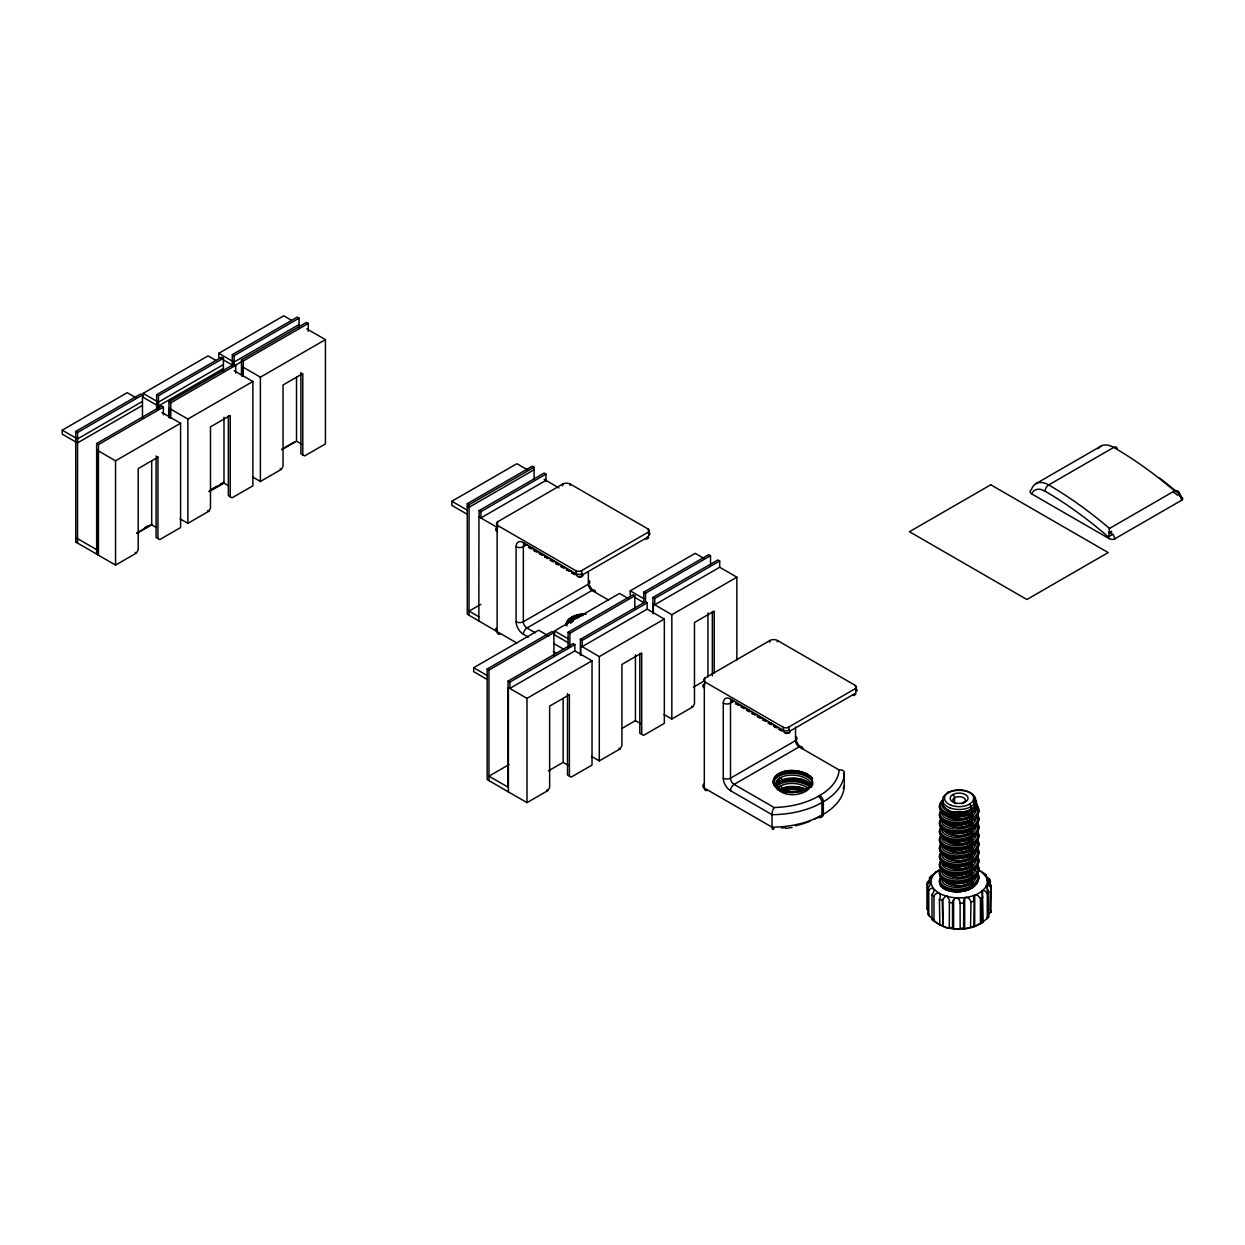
<?xml version="1.0" encoding="UTF-8"?>
<svg xmlns="http://www.w3.org/2000/svg" width="1245" height="1245" viewBox="0 0 1245 1245"><rect width="100%" height="100%" fill="white"/><g stroke="black" fill="none" stroke-linecap="round" stroke-linejoin="round"><path stroke-width="1.5" d="M970.524 927.276L971.007 901.925L969.232 898.532L966.493 897.349A3.019 2.926 51 0 0 964.688 898.408A6.381 6.256 29.8 0 0 963.708 903.045L963.614 928.101A31.934 18.442 0 0 1 960.16 928.272L960.113 902.267L958.977 899.217L956.767 897.863A3.828 3.751 -33.9 0 0 953.732 899.777M949.281 927.463L949.437 899.964L947.243 896.384M1109.108 529.794L1109.497 528.456L1174.533 490.903A375.274 216.661 60 0 0 1113.715 447.406A25.554 14.753 60 0 0 1098.121 448.745M931.991 877.429L927.572 882.16A31.934 18.442 0 0 0 927.198 884.215L927.198 909.239L928.132 910.064M939.819 924.77L939.399 899.326C942.901 892.416 935.913 891.124 933.983 896.198L933.983 921.222L937.329 923.276M939.399 899.326L939.446 899.217A31.934 18.442 0 0 0 942.247 900.477L942.901 925.891A4.591 0.809 18.8 0 0 947.289 928.023M976.625 808.876L976.78 807.709A17.788 10.271 0.1 0 0 976.811 804.317L976.22 802.932A17.414 11.361 0 0 1 976.345 805.157M156.061 458.035L156.061 537.451L159.749 539.583L180.587 527.553L180.587 423.253L115.552 460.806L96.954 450.067L96.954 554.352L115.552 565.09L136.39 553.076L138.195 549.948L138.195 468.587L157.944 457.18L157.944 538.54M180.105 518.869L187.855 523.351L208.693 511.321L210.498 508.193L210.498 426.848L230.247 415.441L230.247 496.786M252.642 476.991L260.392 481.473L281.23 469.443L283.035 466.315L283.035 384.97L302.784 373.562L302.784 454.907M567.502 693.636L567.502 774.997L571.19 777.113L592.029 765.099L592.029 660.799L526.993 698.352L508.38 687.598L508.38 791.898L526.993 802.636L547.831 790.606L549.636 787.478L549.636 706.133L569.385 694.726L569.385 776.071M591.546 756.415L599.296 760.897L620.135 748.867L621.94 745.739L621.94 664.394L641.689 652.987L641.689 734.332M664.083 714.537L671.833 719.019L692.671 706.989L694.477 703.861L694.477 622.516L714.225 611.108L714.225 673.078M976.687 808.534L976.64 808.612A19.796 12.559 -3.1 0 1 973.014 811.911A19.796 12.061 -5.2 0 1 964.206 815.537A19.796 11.392 -5.9 0 1 954.028 816.238A19.796 10.707 -4.9 0 1 945.22 813.997A19.796 10.225 -2.8 0 1 940.131 809.592A19.796 10.038 0 0 1 940.131 804.426A19.796 10.225 2.8 0 1 942.776 801.484M933.983 921.222A31.934 18.442 0 0 1 931.991 919.588L931.991 894.548C936.567 889.568 932.038 885.491 928.754 890.548L928.754 915.589L933.112 919.23M582.94 574.692A3.828 2.21 60 0 1 580.186 576.233A5.104 2.926 -59.5 0 1 578.629 576.731A3.828 2.957 88.6 0 0 582.551 574.817L648.365 536.813A3.828 1.043 41.5 0 1 646.793 537.373M854.537 694.087A3.828 1.043 41.5 0 0 855.533 693.232L789.719 731.22A3.828 2.957 88.6 0 1 785.813 733.134A5.104 2.926 -59.5 0 0 787.26 732.698A3.828 2.21 60 0 0 790.108 731.095M928.754 915.589A31.934 18.442 0 0 1 927.867 913.643L927.867 888.619L931.104 883.063M927.867 888.619L927.945 888.541A31.934 18.442 0 0 0 928.754 890.548M982.134 891L982.881 922.156L973.886 926.685M936.396 872.122L931.011 876.091A31.934 18.442 0 0 0 929.486 877.943L929.486 881.802M981.791 922.561L987.269 918.53A31.934 18.442 0 0 0 988.748 916.725L988.748 891.685L986.258 885.88A3.019 1.634 59.5 0 1 987.254 885.366L987.254 891.062M927.198 884.215L930.171 882.518M987.114 880.339L991.02 885.428L990.397 910.951M973.823 926.342L974.166 901.084A31.934 18.442 0 0 1 971.007 901.925M976.173 802.823L976.702 801.5L975.613 800.94A16.605 9.586 0 0 1 955.833 811.818M927.494 882.207L927.494 907.247A31.934 18.442 0 0 0 927.198 909.239M970.82 888.432L970.384 888.728A20.636 11.921 0 0 1 961.965 891.358L960.035 891.638A17.944 10.365 0 0 1 948.908 890.922A13.259 7.657 0 0 1 946.356 890.066L946.278 890.019M929.486 877.943L931.042 877.04M988.748 916.725L986.74 917.798M970.353 888.743L970.384 888.728A16.605 9.586 0 0 0 974.788 884.853M1159.686 478.096A370.17 213.72 60 0 1 1180.493 495.152L1179.7 495.603A12.777 7.377 60 0 1 1181.692 500.21L1114.851 538.789A12.777 7.377 60 0 0 1112.859 534.183L1108.237 536.86A370.17 213.72 60 0 0 1045.084 491.199A20.434 11.796 60 0 0 1031.685 493.907L1109.108 538.603A8.948 5.167 60 0 0 1108.237 536.86M982.881 922.156A31.934 18.442 0 0 1 980.422 923.572L979.037 924.366M142.428 405.403L77.47 442.909L62.25 434.116L62.25 430.163L127.208 392.673L136.327 397.933M75.805 542.026L75.727 431.455L140.669 393.965L142.475 395.007L142.475 418.273M223.291 368.613L158.348 406.103L143.128 397.326L143.128 393.373L208.086 355.868L215.681 360.272M75.727 431.455L77.532 432.497L142.475 395.007M232.488 365.158L218.793 357.253L218.793 353.3L283.751 315.81L291.361 320.198M142.428 401.45L77.47 438.956L62.25 430.163M156.652 410.212L156.652 394.696L221.594 357.19L223.415 358.233L223.415 371.819M156.652 394.696L158.457 395.739L223.415 358.233M232.317 366.263L232.317 354.623L297.275 317.117L299.08 318.16L298.971 328.54M232.317 354.623L234.122 355.665L299.08 318.16M143.128 393.373L158.348 402.166L223.291 364.66M218.793 353.3L234.013 362.093L298.971 324.587M96.643 554.087L96.643 443.531L161.601 406.041L163.406 407.084L163.406 414.834M168.946 417.308L168.946 401.793L233.904 364.287L235.71 365.33L235.71 373.095M241.483 375.43L241.483 359.914L306.441 322.408L308.246 323.451L308.246 331.217M242.339 361.237L234.013 366.046L234.013 362.093M96.643 443.531L98.448 444.574L163.406 407.084M168.946 401.793L170.752 402.835L235.71 365.33M241.483 359.914L243.289 360.957L308.246 323.451M169.258 417.978L169.258 408.313L187.855 419.051L252.891 381.515L252.891 485.815L232.052 497.829L228.364 495.697L228.364 415.892M241.795 376.099L241.795 366.435L260.392 377.173L325.427 339.636L325.427 443.92L304.589 455.95L300.901 453.818L300.901 372.473M144.498 527.833L147.828 525.919M210.28 490.016L216.941 486.172M220.272 484.243L223.602 482.329M136.748 533.016L151.75 524.363M209.051 491.277L224.053 482.624M281.603 449.398L294.925 441.695M136.981 533.327L151.688 524.845L156.061 527.366M209.284 491.588L223.991 483.091L228.364 485.628M281.821 449.694L296.528 441.212L302.068 444.418M467.264 514.309L451.857 505.423L451.857 501.253L516.893 463.7L527.678 469.925M469.085 615.186L467.28 614.143L467.264 503.711L532.3 466.175L534.105 467.217L534.105 479.356M516.955 643.105L469.023 615.248L469.069 504.754L534.105 467.217M534.105 469.754L469.069 507.291L467.28 506.248M479.123 516.831L479.123 510.606L544.143 473.069L545.948 474.112L545.948 481.41M479.123 510.606L480.928 511.648L545.948 474.112M545.886 480.414L480.928 517.92L480.928 511.648M582.535 574.832A2.023 1.027 -76.2 0 1 582.115 573.618A12.777 7.377 60 0 0 581.368 570.77L648.209 532.191A12.777 7.377 60 0 1 648.801 535.132A3.828 1.914 -6 0 0 648.816 532.424A8.948 5.167 60 0 0 647.867 528.876L570.443 484.165A5.291 3.05 0 0 0 562.911 483.978L497.969 521.577A25.554 14.753 60 0 0 497.128 527.366A5.104 2.957 0 0 0 497.128 531.537L497.128 631.651A5.104 2.957 -60 0 0 499.945 634.094M526.666 544.781L523.336 546.711A5.104 2.957 0 0 1 516.099 546.711L516.099 621.753A10.225 5.898 60 0 0 523.336 634.265L528.316 637.144M480.757 604.37L469.085 611.108L478.936 616.804M487.153 679.443L473.691 671.662L473.691 667.709L538.649 630.203L548.749 636.039M508.38 791.898L487.153 779.557L487.153 669.001L552.111 631.495L553.916 632.538L553.916 655.695M568.093 642.669L554.57 634.872L554.57 630.919L619.512 593.414L628.538 598.627M487.153 669.001L488.974 670.043L553.916 632.538M630.235 594.799L630.235 590.846L695.192 553.34L704.203 558.554M568.093 648.443L568.093 632.242L633.036 594.736L634.841 595.779L634.841 609.287M568.093 632.242L569.899 633.285L634.841 595.779M634.748 597.398L643.758 602.611L643.758 592.169L708.716 554.663L710.521 555.706L710.521 565.354M643.758 592.169L645.564 593.211L710.521 555.706M508.084 787.198L508.084 681.077L573.042 643.572L574.848 644.63L574.848 650.886L509.89 688.376L509.89 682.12L574.848 644.63M580.388 654.777L580.388 639.339L645.346 601.833L647.151 602.876L647.151 609.132L582.193 646.637L580.761 645.813L599.296 656.597L664.332 619.061L664.332 723.345L643.494 735.375L639.805 733.243L639.805 653.438M652.925 612.898L652.925 597.46L717.883 559.954L719.688 560.997L719.688 567.253L654.73 604.759L654.73 598.503L719.688 560.997M580.388 639.339L582.193 640.381L647.151 602.876M653.298 603.934L653.298 613.536L653.298 603.934L671.833 614.719L736.869 577.182L736.869 660.223M508.956 764.617L488.974 776.164L508.458 787.416M1100.767 446.239L1035.731 483.791M789.719 731.251A2.023 1.027 -76.2 0 1 789.299 730.037A12.777 7.377 60 0 0 788.536 727.189L855.377 688.61A12.777 7.377 60 0 1 855.969 691.551A3.828 1.914 -6 0 0 856 688.827A8.948 5.167 60 0 0 855.05 685.279L777.611 640.584A5.291 3.05 0 0 0 770.079 640.397L705.137 677.996A25.554 14.753 60 0 0 704.686 679.786M548.422 770.873L563.129 762.376L568.669 765.582M622.36 728.185L635.432 720.637L640.973 723.843M693.403 687.162L704.732 680.626M733.834 701.2L730.504 703.129A5.104 2.957 0 0 1 723.267 703.129L723.267 778.156A10.225 5.898 60 0 0 730.504 790.668L772.04 814.666A71.525 41.303 0 0 0 821.902 802.574L823.35 801.733A71.525 41.303 0 0 0 844.297 772.943L844.297 785.455A71.525 41.303 0 0 1 823.35 814.246A5.104 2.957 60 0 1 819.739 816.331M732.574 700.546A5.104 2.957 60 0 0 730.504 703.129L730.504 778.156A5.104 2.957 60 0 0 734.114 784.412L774.11 807.507A66.421 38.346 0 0 0 818.276 796.318L819.739 795.462A66.421 38.346 0 0 0 839.146 769.97L799.15 746.875A5.104 2.957 60 0 1 795.524 740.619L795.524 727.142M936.536 871.78L939.244 870.208M936.178 872.029L935.4 872.48A31.934 18.442 0 0 1 937.796 871.095L940.551 869.555M981.651 922.841L981.698 897.847M970.073 927.509L964.704 928.754L964.673 898.408M976.142 809.281L976.236 809.234A19.142 12.185 -3.2 0 1 972.547 812.565A19.142 11.687 -5.4 0 1 964.035 816.097A19.142 11.018 -6.1 0 1 954.199 816.782A19.142 10.333 -5.1 0 1 945.671 814.65A19.142 9.851 -2.9 0 1 940.753 810.417A19.142 9.664 0 0 1 940.473 806.044M959.164 928.926L956.767 929.143M975.535 800.955L975.613 800.94A17.181 9.913 0 0 1 975.473 807.227M785.502 828.423L792.069 827.443M801.22 791.82A19.204 11.096 0 0 0 793.283 791.789L791.197 792.116A22.068 12.746 0 0 0 789.346 792.442M812.098 784.832A18.597 11.874 3.3 0 0 807.32 779.354A18.597 11.376 5.6 0 0 799.041 775.9A18.597 10.691 6.2 0 0 789.486 775.199A18.597 10.022 5.2 0 0 781.206 777.269A18.597 9.524 3 0 0 776.429 781.346A18.597 9.353 0 0 0 776.429 786.171A18.597 9.524 -3 0 0 781.206 790.248A18.597 10.022 -5.2 0 0 789.486 792.318A18.597 10.691 -6.2 0 0 795.244 792.24L797.345 791.96A22.068 12.746 0 0 0 806.355 789.19A17.772 10.256 0 0 0 806.838 774.343M948.519 927.93L947.243 927.681M795.259 792.271A19.204 11.096 0 0 1 783.354 791.478A20.465 11.096 -4.8 0 1 780.288 790.373A18.426 10.645 0 0 1 774.297 785.33A21.025 12.139 0 0 1 774.53 777.409A18.41 10.629 0 0 1 780.973 772.429L781.16 772.367A14.193 8.201 0 0 1 784.023 771.449A19.22 11.096 0 0 1 796.006 770.966L798.045 771.324A22.021 12.715 0 0 1 806.885 774.312M942.776 800.597A19.796 10.225 2.8 0 0 940.131 803.539A19.796 10.038 0 0 0 940.131 808.721A19.796 10.225 -2.8 0 0 945.22 813.11A19.796 10.707 -4.9 0 0 954.028 815.35A19.796 11.392 -5.9 0 0 964.206 814.65A19.78 12.061 -5.2 0 0 967.303 813.794L966.851 812.254A18.379 10.614 0 0 0 975.504 807.227L976.671 808.223M975.504 807.227L976.64 808.643A19.655 11.345 0 0 1 967.381 813.763M978.01 869.71L982.134 872.169M948.099 809.888L946.48 809.048A17.274 9.26 0.3 0 1 942.838 804.955M780.366 790.451L780.724 790.606A14.1 8.139 0 0 0 783.323 791.509M978.414 869.897L978.975 870.208A28.106 16.232 0 0 1 978.586 893.381A28.106 16.232 0 0 1 938.481 892.712A28.106 16.232 0 0 1 940.426 869.57M929.408 914.639L927.945 913.705M932.941 920.133L932.069 919.619M942.247 925.502A31.934 18.442 0 0 1 939.399 924.35L937.516 923.401M306.815 328.898L325.427 339.636M719.688 567.253L736.869 577.182M544.143 479.278L558.912 487.931M652.925 597.46L654.73 598.503M630.235 590.846L643.758 598.658M467.264 503.711L469.069 504.754M234.278 370.777L252.891 381.515M647.151 609.132L664.332 619.061M497.875 521.53A5.291 3.05 0 0 0 498.249 525.841L575.61 570.583A8.948 5.167 60 0 1 576.559 574.132A3.828 1.914 -6 0 0 581.96 573.712M451.857 501.253L467.264 510.139M478.858 516.799L497.128 527.366L497.128 531.21M608.634 600.074L591.966 590.457A5.104 2.957 60 0 1 588.356 584.201L588.356 572.653M705.043 677.949A5.291 3.05 0 0 0 705.433 682.26L782.794 727.002A4.14 2.381 0 0 0 788.661 727.282M280.094 468.789L281.23 469.443M691.535 706.335L692.671 706.989M554.57 630.919L568.093 638.716M161.974 412.515L180.587 423.253M574.848 650.886L592.029 660.799M535.272 632.818L526.946 628.009A5.104 2.957 60 0 1 523.336 621.753L523.336 546.711A5.104 2.957 60 0 1 524.705 544.236M553.605 643.4L563.611 649.174M553.247 651.54L556.562 653.454M156.061 456.106L157.944 457.18M508.084 681.077L509.89 682.12M207.557 510.668L208.693 511.321M618.998 748.214L620.135 748.867M473.691 667.709L487.153 675.49M135.254 552.406L136.39 553.076M546.695 789.952L547.831 790.606M75.805 537.622L97.857 550.352L97.857 554.756M75.727 542.011L98.448 555.13L98.448 444.574M516.099 546.711A10.225 5.898 60 0 1 523.429 542.602L576.559 574.132M723.267 703.129A10.225 5.898 60 0 1 730.597 699.021L783.743 730.55A3.828 1.914 -6 0 0 789.128 730.13M946.371 808.985L946.309 808.954A16.683 8.653 0 0 1 942.512 803.461A16.761 8.279 0 0 1 943.01 801.469M982.71 872.527L984.235 873.43A31.934 18.442 0 0 1 986.227 875.079M984.297 874.426L989.464 879.079A31.934 18.442 0 0 1 990.366 881.024L990.366 884.868M946.278 809.203L948.114 810.246A18.333 10.193 -2.8 0 0 953.016 811.927L955.662 812.331A17.85 10.318 0 0 0 966.883 812.565A19.142 11.687 -5.4 0 1 964.035 813.374A19.142 11.018 -6.1 0 1 954.199 814.074A19.142 10.333 -5.1 0 1 945.671 811.927A19.142 9.851 -2.9 0 1 940.753 807.709A19.142 9.664 0 0 1 940.753 802.714A19.142 9.851 2.9 0 1 943.305 799.897M949.172 927.369L949.204 927.385A31.934 18.442 0 0 0 952.534 927.883L952.534 902.858A7.112 6.925 -39.5 0 1 953.623 899.73L953.623 928.537A3.517 0.809 3.9 0 0 956.611 929.252M966.851 812.254L967.303 813.794M975.286 801.126L975.753 801.92M774.219 785.268L773.954 784.817A21.149 10.832 0 0 1 773.954 779.214A21.149 11.018 2.6 0 1 779.401 774.468A21.149 11.501 4.6 0 1 788.832 772.024A21.149 12.17 5.5 0 1 799.71 772.725A21.149 12.855 4.9 0 1 809.141 776.553A21.149 13.337 2.9 0 1 812.487 779.417M1111.178 531.133L1111.801 532.253M980.422 923.572L980.422 898.548L977.932 895.513L975.271 894.953A2.583 2.288 66.5 0 0 974.711 895.279L974.711 926.467M942.714 804.924L942.512 803.461M989.464 879.079L989.464 884.853M988.219 879.748L988.219 885.522M988.748 891.685A31.934 18.442 0 0 1 987.269 893.505L987.269 918.53M982.554 890.751L982.554 921.938M970.851 809.203L970.851 806.698A2.039 1.183 60 0 0 969.404 804.192M970.851 813.327L970.851 815.459M970.851 821.669L970.851 823.801M970.851 830.01L970.851 832.142M970.851 838.352L970.851 840.5M970.851 846.693L970.851 848.841M970.851 855.035L970.851 857.182M970.851 863.376L970.851 865.524M970.851 871.733L970.851 873.865M970.851 880.075L970.851 882.207M954.588 803.476L954.588 797.734A2.552 1.478 60 0 0 952.783 794.606M942.901 925.891L942.901 899.061A7.579 6.816 -58.3 0 0 942.263 900.477M781.704 778.467L781.704 780.599M781.704 786.809L781.704 788.956M772.04 814.666L772.04 827.178A5.322 1.634 -78.2 0 0 772.694 829.248M712.342 611.56L712.342 675.864M707.969 612.898L707.969 676.829M704.047 683.941A5.104 2.957 0 0 0 704.312 687.956L704.312 788.069A5.104 2.957 -60 0 0 707.642 790.295M671.833 614.719L671.833 719.019M645.564 593.211L645.564 602.86M635.432 654.777L635.432 720.637M599.296 656.597L599.296 760.897M582.193 640.381L582.193 646.637M580.761 645.813L580.684 655.508M569.899 633.285L569.899 646.778M563.129 698.461L563.129 762.376M526.993 698.352L526.993 802.636M488.974 670.043L488.974 780.599M478.951 516.737L478.858 621.099M296.528 377.297L296.528 441.212M260.392 377.173L260.392 481.473M243.289 360.957L243.289 376.472M234.122 355.665L234.122 365.361M223.991 417.246L223.991 483.091M187.855 419.051L187.855 523.351M170.752 402.835L170.752 418.351M158.457 395.739L158.457 409.309M158.348 402.166L158.348 406.103M151.688 460.93L151.688 524.845M115.552 460.806L115.552 565.09M77.532 432.497L77.532 543.053M782.794 727.002A8.948 5.167 60 0 1 783.743 730.55A5.104 2.91 -59.3 0 1 780.677 730.255L778.872 729.181A5.104 2.91 -59.3 0 0 781.113 729.819M854.957 685.341A4.14 2.381 0 0 1 855.533 688.672M777.16 641.829A20.434 11.796 60 0 1 777.611 640.584M769.706 642.233A25.554 14.753 60 0 1 770.173 640.459M704.312 687.956A20.434 11.796 60 0 1 705.355 682.291M807.912 789.89A17.912 10.972 -5.8 0 1 783.121 792.878A17.912 10.972 -5.8 0 1 780.133 777.829M783.121 779.526A17.912 9.618 5.4 0 1 810.651 785.19M782.887 781.486A17.912 11.47 -3.4 0 1 811.756 787.151M778.794 789.657A17.912 9.135 3.1 0 1 779.79 779.837M777.238 789.844A17.912 10.972 -5.8 0 1 780.133 786.171M783.121 787.867A17.912 9.618 5.4 0 1 806.091 789.797M782.887 789.844A17.912 11.47 -3.4 0 1 806.013 789.283M778.156 789.532A17.912 9.135 3.1 0 1 779.79 788.178M818.276 817.171A66.421 38.346 0 0 1 814.246 819.319M809.919 821.264A66.421 38.346 0 0 1 795.493 825.777M784.988 827.583A66.421 38.346 0 0 1 781.378 827.956M793.283 791.82A18.597 10.691 6.2 0 0 789.486 791.882A18.597 10.022 5.2 0 0 786.109 792.365M723.267 778.156A5.104 2.957 0 0 0 730.504 778.156L795.524 740.619A5.104 2.957 0 0 0 796.24 736.962M730.504 790.668A5.104 2.957 -60 0 1 734.114 784.412L799.15 746.875A5.104 2.957 -60 0 1 802.76 748.961A10.225 5.898 60 0 1 796.24 740.479M771.931 814.821A5.322 1.65 -76.7 0 1 774.11 807.631M819.739 795.462A5.104 2.957 60 0 1 823.35 801.733L823.35 814.246L821.902 815.086A5.104 2.957 60 0 1 818.556 817.311M818.276 796.318A5.104 2.957 60 0 1 821.902 802.574L821.902 815.086A71.525 41.303 0 0 1 772.04 827.178L704.312 788.069A5.104 2.957 0 0 1 704.047 784.054M839.161 770.141A5.322 3.984 -33.3 0 1 844.452 772.912M774.53 777.409A21.149 11.018 2.6 0 1 779.401 773.596A21.149 11.501 4.6 0 1 788.832 771.137A21.149 12.17 5.5 0 1 799.71 771.838A21.149 12.855 4.9 0 1 809.141 775.682A21.149 13.337 2.9 0 1 812.487 778.545A20.465 12.948 3 0 0 808.643 775.044A20.465 12.45 5 0 0 799.539 771.309A20.465 11.781 5.7 0 0 788.35 770.655A20.465 11.096 4.8 0 0 784.023 771.464M795.991 770.997A18.597 10.691 6.2 0 1 799.041 771.526A18.597 11.376 5.6 0 1 807.32 774.981A18.597 11.874 3.3 0 1 812.098 780.459A18.597 12.045 0 0 1 812.565 785.144M807.025 774.219A17.912 11.47 -3.4 0 1 808.892 788.614M855.813 691.629A2.023 1.245 -60.6 0 1 855.393 693.138M855.144 693.558A3.828 2.21 60 0 1 852.809 695.301M777.502 727.687A5.104 2.91 -59.3 0 1 775.261 727.033L773.456 725.959A5.104 2.91 -59.3 0 0 775.977 726.52M772.647 724.248A5.104 2.91 -59.3 0 1 769.846 723.827L768.04 722.754A5.104 2.91 -59.3 0 0 771.137 723.018M766.391 721.322A5.104 2.91 -59.3 0 1 764.43 720.606L762.609 719.532A5.104 2.91 -59.3 0 0 764.85 720.186M761.815 717.805A5.104 2.91 -59.3 0 1 758.999 717.385L757.193 716.326A5.104 2.91 -59.3 0 0 760.01 716.731M756.4 714.599A5.104 2.91 -59.3 0 1 753.583 714.179L751.778 713.105A5.104 2.91 -59.3 0 0 753.739 713.821M750.688 711.502A5.104 2.91 -59.3 0 1 748.167 710.957L746.362 709.883A5.104 2.91 -59.3 0 0 749.179 710.304M745.848 708.016A5.104 2.91 -59.3 0 1 742.751 707.751L740.946 706.678A5.104 2.91 -59.3 0 0 743.747 707.098M739.577 705.168A5.104 2.91 -59.3 0 1 737.336 704.53L735.53 703.456A5.104 2.91 -59.3 0 0 738.052 704.001M808.908 788.91A18.597 11.874 3.3 0 0 807.32 787.696A18.597 11.376 5.6 0 0 799.041 784.241A18.597 10.691 6.2 0 0 789.486 783.541A18.597 10.022 5.2 0 0 781.206 785.611A18.597 9.524 3 0 0 777.705 787.992M788.894 789.781A20.465 12.45 5 0 1 801.936 790.98M782.965 791.166A20.465 11.096 4.8 0 1 789.003 790.015M810.402 787.431A20.465 12.948 3 0 0 808.643 786.109A20.465 12.45 5 0 0 799.539 782.374A20.465 11.781 5.7 0 0 789.003 781.673A20.465 11.096 4.8 0 0 779.884 784.023A20.465 10.614 2.7 0 0 776.024 786.7M812.518 781.315A20.465 12.948 3 0 0 808.643 777.767A20.465 12.45 5 0 0 799.539 774.032A20.465 11.781 5.7 0 0 789.003 773.332A20.465 11.096 4.8 0 0 779.884 775.682A20.465 10.614 2.7 0 0 774.623 780.241A20.465 10.427 0 0 0 774.623 785.626A20.465 10.614 -2.7 0 0 780.304 790.357M804.784 790.964A21.149 12.855 4.9 0 0 799.71 789.408A21.149 12.17 5.5 0 0 788.832 788.707A21.149 11.501 4.6 0 0 780.397 790.699M810.946 786.264A21.149 13.337 2.9 0 0 809.141 784.91A21.149 12.855 4.9 0 0 799.71 781.066A21.149 12.17 5.5 0 0 788.832 780.366A21.149 11.501 4.6 0 0 779.401 782.809A21.149 11.018 2.6 0 0 776.055 784.988M804.784 790.093A21.149 12.855 4.9 0 0 799.71 788.521A21.149 12.17 5.5 0 0 788.832 787.836A21.149 11.501 4.6 0 0 780.397 789.828M809.141 784.023A21.149 13.337 2.9 0 1 810.946 785.377M808.145 783.401A21.149 12.855 4.9 0 0 799.71 780.179A21.149 12.17 5.5 0 0 788.832 779.494A21.149 11.501 4.6 0 0 779.401 781.938A21.149 11.018 2.6 0 0 776.055 784.101M804.441 789.517A20.465 12.45 5 0 0 799.539 787.992A20.465 11.781 5.7 0 0 789.003 787.307A20.465 11.096 4.8 0 0 779.884 789.641M810.402 784.708A20.465 12.948 3 0 1 811.18 785.424M808.643 783.385A20.465 12.45 5 0 0 799.539 779.65A20.465 11.781 5.7 0 0 789.003 778.965A20.465 11.096 4.8 0 0 779.884 781.3A20.465 10.614 2.7 0 0 776.024 783.976M804.535 790.093A18.597 11.376 5.6 0 0 799.041 788.209A18.597 10.691 6.2 0 0 789.486 787.525A18.597 10.022 5.2 0 0 781.206 789.579A18.597 9.524 3 0 0 779.635 790.451M811.335 787.307A18.597 11.874 3.3 0 0 807.32 783.323A18.597 11.376 5.6 0 0 799.041 779.868A18.597 10.691 6.2 0 0 789.486 779.183A18.597 10.022 5.2 0 0 781.206 781.237A18.597 9.524 3 0 0 776.429 785.33A18.597 9.353 0 0 0 776.164 785.906M844.406 785.439A5.322 4.015 -35.3 0 1 843.114 788.35M773.97 828.563A5.322 1.634 -78.2 0 1 773.347 829.186M856.062 688.796A5.104 3.128 -59.2 0 1 856.015 689.652M785.828 733.087A5.104 2.926 -60 0 1 783.681 730.582M733.103 701.495A5.104 2.91 -59.3 0 1 730.597 699.021M581.493 570.864A4.14 2.381 0 0 1 575.719 570.537M647.789 528.923A4.14 2.381 0 0 1 648.365 532.269M569.992 485.41A20.434 11.796 60 0 1 570.443 484.165M562.538 485.83A25.554 14.753 60 0 1 563.005 484.04M497.128 531.537A20.434 11.796 60 0 1 498.187 525.888M516.099 621.753A5.104 2.957 0 0 0 523.336 621.753L588.356 584.201A5.104 2.957 0 0 0 589.258 580.73M523.336 634.265A5.104 2.957 -60 0 1 526.946 628.009L591.966 590.457A5.104 2.957 -60 0 1 595.546 591.951M582.987 614.641A21.149 12.17 5.5 0 0 581.648 614.734A21.149 11.501 4.6 0 0 572.233 617.178A21.149 11.018 2.6 0 0 567.362 620.99A21.025 12.139 0 0 0 566.07 625.581A21.149 10.832 0 0 1 566.786 622.811A21.149 11.018 2.6 0 1 572.233 618.065A21.149 11.501 4.6 0 1 581.648 615.606A21.149 12.17 5.5 0 1 582.987 615.512M567.409 620.99A18.41 10.629 0 0 1 573.805 616.026L574.085 615.917A14.193 8.201 0 0 1 576.855 615.046A20.465 11.096 4.8 0 1 581.197 614.267A20.465 11.781 5.7 0 1 585.757 614.05M576.871 615.061A19.22 11.096 0 0 1 585.819 614.267M648.645 535.226A2.023 1.245 -60.6 0 1 648.225 536.719M647.976 537.14A3.828 2.21 60 0 1 645.221 538.68M575.75 574.49A5.104 2.91 -59.3 0 1 573.509 573.836L571.704 572.762A5.104 2.91 -59.3 0 0 574.225 573.307M570.895 571.05A5.104 2.91 -59.3 0 1 568.093 570.63L566.288 569.556A5.104 2.91 -59.3 0 0 569.385 569.821M564.903 568.047A5.104 2.91 -59.3 0 1 562.678 567.409L560.857 566.335A5.104 2.91 -59.3 0 0 563.394 566.88M560.063 564.607A5.104 2.91 -59.3 0 1 557.246 564.187L555.441 563.129A5.104 2.91 -59.3 0 0 558.258 563.534M554.647 561.402A5.104 2.91 -59.3 0 1 551.831 560.981L550.025 559.908A5.104 2.91 -59.3 0 0 552.266 560.546M548.656 558.398A5.104 2.91 -59.3 0 1 546.415 557.76L544.61 556.686A5.104 2.91 -59.3 0 0 547.426 557.106M543.52 555.099A5.104 2.91 -59.3 0 1 540.999 554.539L539.194 553.48A5.104 2.91 -59.3 0 0 542.291 553.745M538.385 551.753A5.104 2.91 -59.3 0 1 535.583 551.333L533.778 550.259A5.104 2.91 -59.3 0 0 536.004 550.897M533.265 548.376A5.104 2.91 -59.3 0 1 530.152 548.111L528.347 547.037A5.104 2.91 -59.3 0 0 530.884 547.582M526.993 544.656A5.104 2.91 -59.3 0 1 523.429 542.602M570.537 623.247A18.597 9.524 3 0 1 573.229 621.271M579.33 617.24A20.465 11.096 4.8 0 0 572.716 619.263A20.465 10.614 2.7 0 0 567.455 623.823A20.465 10.427 0 0 0 566.802 625.83M497.128 631.651A5.104 2.957 0 0 1 496.226 628.196M648.878 532.378A5.104 3.128 -59.2 0 1 648.801 533.482M578.645 576.668A5.104 2.926 -60 0 1 576.513 574.163M593.46 590.939A10.225 5.898 60 0 1 589.616 585.461M1117.279 448.807A5.104 2.957 -60 0 0 1113.715 447.406L1048.695 484.943A25.554 14.753 60 0 0 1031.451 489.596A5.291 3.05 0 0 0 1031.747 493.86M1109.497 528.456A375.274 216.661 60 0 0 1048.695 484.943A5.104 2.957 -60 0 0 1045.084 491.199M1109.357 531.413A13.228 2.864 65.2 0 1 1110.4 533.311M1174.004 492.569A12.683 8.544 43.4 0 1 1177.459 495.277M1174.611 490.468A7.237 5.774 -26.9 0 1 1178.626 491.651M1111.863 534.65A9.337 2.365 59.9 0 1 1110.431 531.88M1114.991 538.883A4.14 2.381 0 0 1 1109.202 538.556M1180.493 495.152A8.948 5.167 60 0 1 1181.365 496.879M1178.564 491.915A6.365 4.964 -53.2 0 1 1180.198 495.245M1108.89 536.097A6.365 1.634 -82 0 1 1109.233 532.876M1181.272 496.942A4.14 2.381 0 0 1 1181.847 500.272M1178.455 494.358A9.337 8.824 55.7 0 1 1179.451 495.743M1108.828 532.627A7.128 0.98 -79.7 0 1 1109.155 531.148M956.3 803.647A6.381 3.688 0 0 1 954.184 797.998A6.381 3.688 0 0 1 964.19 798.107A6.381 3.688 0 0 1 961.716 803.71M963.63 802.947A2.552 1.478 60 0 1 965.435 801.904M947.367 793.143A2.039 1.183 60 0 1 948.814 792.302M943.321 899.186A4.357 3.922 -58.2 0 1 947.243 896.104M991.02 885.428A31.934 18.442 0 0 1 990.724 887.42L990.724 912.445A31.934 18.442 0 0 0 991.02 910.453M982.881 897.131A31.934 18.442 0 0 1 980.422 898.548M963.614 903.061A31.934 18.442 0 0 1 960.16 903.247M952.534 902.858A31.934 18.442 0 0 1 949.172 902.345M933.983 896.198A31.934 18.442 0 0 1 931.991 894.548M977.901 869.913A31.934 18.442 0 0 1 978.819 870.317M974.166 926.109A31.934 18.442 0 0 1 971.007 926.949M953.156 928.521A7.112 1.214 6.6 0 1 952.534 928.039M963.988 928.91A6.054 1.136 -10.2 0 1 964.128 928.054M974.43 900.913A5.198 4.778 56.9 0 1 974.493 895.093M982.461 890.346A5.556 4.077 64.3 0 1 987.223 893.536M987.161 885.117A6.054 3.237 57.3 0 1 990.771 887.311M987.814 914.842A6.381 2.085 -47.8 0 1 990.787 912.289M988.079 879.53A7.112 2.225 47.9 0 1 990.289 880.791M987.347 879.608A3.517 1.152 52.4 0 1 988.219 879.779M985.277 874.504A7.579 0.809 37.3 0 1 986.149 875.017M974.306 884.339A16.761 8.964 5.8 0 1 969.45 887.374M974.944 798.325A16.59 9.789 -20.3 0 1 975.068 800.986M973.652 811.055A16.761 10.116 6.4 0 1 970.711 813.218M973.761 801.484A16.761 10.116 6.4 0 1 975.489 804.784M972.454 813.965A16.761 10.302 -6.2 0 1 954.868 818.868A16.761 8.466 3.3 0 1 942.558 810.993A17.414 8.839 -3.2 0 0 946.916 814.759A17.414 9.337 -5.6 0 0 954.65 816.642A17.414 10.007 -6.7 0 0 963.583 815.942A17.414 10.676 -6 0 0 971.318 812.674A17.414 11.174 -3.5 0 0 975.784 807.507M942.621 811.04A16.761 10.302 -6.2 0 0 954.868 818.868A16.761 8.466 3.3 0 0 972.781 816.253M975.084 802.932A16.761 10.8 -3.7 0 1 969.684 814.588M955.413 812.798A16.496 8.793 -2.1 0 1 947.118 810.479M972.454 822.322A16.761 10.302 -6.2 0 1 955.304 827.256A16.761 10.302 -6.2 0 1 942.761 819.926A17.414 8.839 -3.2 0 0 946.916 823.101A17.414 9.337 -5.6 0 0 954.65 824.984A17.414 10.007 -6.7 0 0 963.583 824.283A17.414 10.676 -6 0 0 971.318 821.015M974.57 817.28A16.761 8.964 5.8 0 1 969.45 820.626M975.598 815.973A16.761 10.8 -3.7 0 1 969.684 822.929M972.781 824.595A16.761 8.466 3.3 0 1 955.506 827.178A16.761 8.466 3.3 0 1 942.714 819.879M972.454 830.664A16.761 10.302 -6.2 0 1 955.522 835.613A16.761 10.302 -6.2 0 1 942.854 828.532A16.761 8.466 3.3 0 0 955.755 835.566A16.761 8.466 3.3 0 0 972.781 832.936M974.306 825.933A16.761 8.964 5.8 0 1 969.45 828.968M975.504 824.672A16.761 10.8 -3.7 0 1 969.684 831.271M972.454 839.005A16.761 10.302 -6.2 0 1 954.868 843.892A16.761 8.466 3.3 0 1 942.558 836.033A17.414 8.839 -3.2 0 0 946.916 839.784A17.414 9.337 -5.6 0 0 954.65 841.667A17.414 10.007 -6.7 0 0 963.583 840.966A17.414 10.676 -6 0 0 971.318 837.698A17.414 11.174 -3.5 0 0 974.586 834.617M942.621 836.064A16.761 10.302 -6.2 0 0 954.868 843.892A16.761 8.466 3.3 0 0 972.781 841.278M974.041 834.57A16.761 8.964 5.8 0 1 969.45 837.309M975.395 833.356A16.761 10.8 -3.7 0 1 969.684 839.612M972.454 847.347A16.761 10.302 -6.2 0 1 955.086 852.265A16.761 10.302 -6.2 0 1 942.683 844.686A16.761 8.466 3.3 0 0 955.242 852.171A16.761 8.466 3.3 0 0 972.781 849.619M974.57 842.305A16.761 8.964 5.8 0 1 969.45 845.651M975.598 841.013A16.761 10.8 -3.7 0 1 969.684 847.954M972.454 855.688A16.761 10.302 -6.2 0 1 955.522 860.637A16.761 10.302 -6.2 0 1 942.854 853.572A16.761 8.466 3.3 0 0 955.755 860.591A16.761 8.466 3.3 0 0 972.781 857.961M974.306 850.957A16.761 8.964 5.8 0 1 969.45 853.992M975.504 849.697A16.761 10.8 -3.7 0 1 969.684 856.295M972.454 864.03A16.761 10.302 -6.2 0 1 954.65 868.901A16.761 10.302 -6.2 0 1 942.574 860.824A16.761 8.466 3.3 0 0 954.728 868.761A16.761 8.466 3.3 0 0 972.781 866.302M974.041 859.595A16.761 8.964 5.8 0 1 969.45 862.334M975.395 858.396A16.761 10.8 -3.7 0 1 969.684 864.653M972.454 872.371A16.761 10.302 -6.2 0 1 955.086 877.289A16.761 10.302 -6.2 0 1 942.683 869.71A16.761 8.466 3.3 0 0 955.242 877.196A16.761 8.466 3.3 0 0 972.781 874.644M943.586 864.341A16.761 10.302 -6.2 0 1 944.535 863.018M974.57 867.329A16.761 8.964 5.8 0 1 969.45 870.675M975.598 866.038A16.761 10.8 -3.7 0 1 969.684 872.994M943.477 865.54A16.761 8.466 3.3 0 1 945.079 863.968M972.454 880.713A16.761 10.302 -6.2 0 1 955.304 885.662A16.761 10.302 -6.2 0 1 942.761 878.332A17.414 8.839 -3.2 0 0 946.916 881.507A17.414 9.337 -5.6 0 0 954.65 883.39A17.414 10.007 -6.7 0 0 963.583 882.689A17.414 10.676 -6 0 0 971.318 879.421A17.414 11.174 -3.5 0 0 975.053 875.655M974.57 875.686A16.761 8.964 5.8 0 1 969.45 879.032M975.504 874.737A16.761 10.8 -3.7 0 1 969.684 881.336M972.781 883.001A16.761 8.466 3.3 0 1 955.506 885.584A16.761 8.466 3.3 0 1 942.714 878.285M983.846 920.678A28.106 16.232 0 0 1 958.292 929.19A28.106 16.232 0 0 1 933.641 919.837M960.035 891.638A17.399 10.007 -6.7 0 0 963.583 891.031A17.414 10.676 -6 0 0 971.318 887.763A17.414 11.174 -3.5 0 0 974.586 884.681M942.449 869.383A17.414 8.839 -3.2 0 0 946.916 873.165A17.414 9.337 -5.6 0 0 954.65 875.048A17.414 10.007 -6.7 0 0 963.583 874.348A17.414 10.676 -6 0 0 971.318 871.08M975.784 865.913A17.414 11.174 -3.5 0 1 972.08 870.52M942.449 861.042A17.414 8.839 -3.2 0 0 946.916 864.808A17.414 9.337 -5.6 0 0 954.65 866.691A17.414 10.007 -6.7 0 0 963.583 866.006A17.414 10.676 -6 0 0 971.318 862.723A17.414 11.174 -3.5 0 0 974.586 859.657M942.776 853.23A17.414 8.839 -3.2 0 0 946.916 856.467A17.414 9.337 -5.6 0 0 954.65 858.35A17.414 10.007 -6.7 0 0 963.583 857.665A17.414 10.676 -6 0 0 971.318 854.381A17.414 11.174 -3.5 0 0 975.053 850.631M942.776 844.888A17.414 8.839 -3.2 0 0 946.916 848.125A17.414 9.337 -5.6 0 0 954.65 850.008A17.414 10.007 -6.7 0 0 963.583 849.323A17.414 10.676 -6 0 0 971.318 846.04M975.784 840.889A17.414 11.174 -3.5 0 1 972.08 845.479M942.449 827.676A17.414 8.839 -3.2 0 0 946.916 831.442A17.414 9.337 -5.6 0 0 954.65 833.325A17.414 10.007 -6.7 0 0 963.583 832.625A17.414 10.676 -6 0 0 971.318 829.357A17.414 11.174 -3.5 0 0 974.586 826.275M975.784 815.848A17.414 11.174 -3.5 0 1 972.08 820.455M963.91 890.938A19.142 10.333 -5.1 0 1 949.172 890.673M964.035 891.187A19.142 11.687 -5.4 0 0 972.547 887.654A19.142 12.185 -3.2 0 0 977.465 882.036A19.142 12.357 0 0 0 977.947 877.227M976.671 874.13A19.142 12.185 3.2 0 1 977.107 874.893M941.547 871.002A19.142 9.851 2.9 0 1 942.06 870.426M940.473 872.792A19.142 9.664 0 0 0 940.753 877.165A19.142 9.851 -2.9 0 0 945.671 881.398A19.142 10.333 -5.1 0 0 954.199 883.53A19.142 11.018 -6.1 0 0 964.035 882.845A19.142 11.687 -5.4 0 0 972.547 879.312A19.142 12.185 -3.2 0 0 977.465 873.694A19.142 12.357 0 0 0 977.947 868.885M977.107 866.551A19.142 12.185 3.2 0 1 977.465 867.314M940.473 864.45A19.142 9.664 0 0 0 940.753 868.823A19.142 9.851 -2.9 0 0 945.671 873.056A19.142 10.333 -5.1 0 0 954.199 875.188A19.142 11.018 -6.1 0 0 964.035 874.504A19.142 11.687 -5.4 0 0 972.547 870.955A19.142 12.185 -3.2 0 0 977.465 865.353A19.142 12.357 0 0 0 977.947 860.544M940.473 856.109A19.142 9.664 0 0 0 940.753 860.482A19.142 9.851 -2.9 0 0 945.671 864.699A19.142 10.333 -5.1 0 0 954.199 866.847A19.142 11.018 -6.1 0 0 964.035 866.162A19.142 11.687 -5.4 0 0 972.547 862.614A19.142 12.185 -3.2 0 0 977.465 857.011A19.142 12.357 0 0 0 977.947 852.202M976.671 849.106A19.142 12.185 3.2 0 1 977.107 849.868M941.547 845.977A19.142 9.851 2.9 0 1 942.06 845.402M940.473 847.767A19.142 9.664 0 0 0 940.753 852.14A19.142 9.851 -2.9 0 0 945.671 856.358A19.142 10.333 -5.1 0 0 954.199 858.505A19.142 11.018 -6.1 0 0 964.035 857.805A19.142 11.687 -5.4 0 0 972.547 854.272A19.142 12.185 -3.2 0 0 977.465 848.654A19.142 12.357 0 0 0 977.947 843.861M977.107 841.527A19.142 12.185 3.2 0 1 977.465 842.289M940.473 839.426A19.142 9.664 0 0 0 940.753 843.799A19.142 9.851 -2.9 0 0 945.671 848.016A19.142 10.333 -5.1 0 0 954.199 850.164A19.142 11.018 -6.1 0 0 964.035 849.463A19.142 11.687 -5.4 0 0 972.547 845.931A19.142 12.185 -3.2 0 0 977.465 840.313A19.142 12.357 0 0 0 977.947 835.519M940.473 831.069A19.142 9.664 0 0 0 940.753 835.457A19.142 9.851 -2.9 0 0 945.671 839.675A19.142 10.333 -5.1 0 0 954.199 841.822A19.142 11.018 -6.1 0 0 964.035 841.122A19.142 11.687 -5.4 0 0 972.547 837.589A19.142 12.185 -3.2 0 0 977.465 831.971A19.142 12.357 0 0 0 977.947 827.178M976.671 824.081A19.142 12.185 3.2 0 1 977.107 824.828M940.473 822.727A19.142 9.664 0 0 0 940.753 827.1A19.142 9.851 -2.9 0 0 945.671 831.333A19.142 10.333 -5.1 0 0 954.199 833.481A19.142 11.018 -6.1 0 0 964.035 832.78A19.142 11.687 -5.4 0 0 972.547 829.248A19.142 12.185 -3.2 0 0 977.465 823.63A19.142 12.357 0 0 0 977.947 818.836M941.547 812.596A19.142 9.851 2.9 0 1 942.06 812.036M940.473 814.386A19.142 9.664 0 0 0 940.753 818.759A19.142 9.851 -2.9 0 0 945.671 822.992A19.142 10.333 -5.1 0 0 954.199 825.139A19.142 11.018 -6.1 0 0 964.035 824.439A19.142 11.687 -5.4 0 0 972.547 820.906A19.142 12.185 -3.2 0 0 977.465 815.288A19.142 12.357 0 0 0 977.947 810.479M974.181 804.55A19.142 12.185 3.2 0 1 977.465 808.908M941.158 877.087A17.57 10.147 0 0 0 940.675 877.756A19.655 11.345 0 0 0 940.411 885.179A19.796 10.225 -2.8 0 0 945.22 889.086A19.796 10.707 -4.9 0 0 954.028 891.327A19.796 11.392 -5.9 0 0 964.206 890.626A19.796 12.061 -5.2 0 0 973.014 887A19.796 12.559 -3.1 0 0 978.103 881.211A19.796 12.73 0 0 0 978.103 874.644A19.796 12.559 3.1 0 0 976.749 872.309M940.411 885.179A17.726 10.24 0 0 0 941.78 887L943.57 888.51A16.59 9.571 0 0 0 946.107 889.957M942.091 868.777A19.796 10.225 2.8 0 0 940.131 871.173A19.796 10.038 0 0 0 940.131 876.34A19.796 10.225 -2.8 0 0 945.22 880.744A19.796 10.707 -4.9 0 0 954.028 882.985A19.796 11.392 -5.9 0 0 964.206 882.285A19.796 12.061 -5.2 0 0 973.014 878.659A19.796 12.559 -3.1 0 0 978.103 872.869A19.796 12.73 0 0 0 978.103 866.302A19.796 12.559 3.1 0 0 977.278 864.73M942.091 860.435A19.796 10.225 2.8 0 0 940.131 862.832A19.796 10.038 0 0 0 940.131 867.998A19.796 10.225 -2.8 0 0 945.22 872.403A19.796 10.707 -4.9 0 0 954.028 874.644A19.796 11.392 -5.9 0 0 964.206 873.943A19.796 12.061 -5.2 0 0 973.014 870.317A19.796 12.559 -3.1 0 0 978.103 864.528A19.796 12.73 0 0 0 978.103 857.961A19.796 12.559 3.1 0 0 976.749 855.626M940.955 853.261A19.796 10.225 2.8 0 0 940.131 854.475A19.796 10.038 0 0 0 940.131 859.657A19.796 10.225 -2.8 0 0 945.22 864.046A19.796 10.707 -4.9 0 0 954.028 866.287A19.796 11.392 -5.9 0 0 964.206 865.602A19.796 12.061 -5.2 0 0 973.014 861.96A19.796 12.559 -3.1 0 0 978.103 856.186A19.796 12.73 0 0 0 978.103 849.619A19.796 12.559 3.1 0 0 976.749 847.285M942.091 843.752A19.796 10.225 2.8 0 0 940.131 846.133A19.796 10.038 0 0 0 940.131 851.315A19.796 10.225 -2.8 0 0 945.22 855.704A19.796 10.707 -4.9 0 0 954.028 857.945A19.796 11.392 -5.9 0 0 964.206 857.26A19.796 12.061 -5.2 0 0 973.014 853.619A19.796 12.559 -3.1 0 0 978.103 847.845A19.796 12.73 0 0 0 978.103 841.278A19.796 12.559 3.1 0 0 977.278 839.706M942.091 835.411A19.796 10.225 2.8 0 0 940.131 837.792A19.796 10.038 0 0 0 940.131 842.974A19.796 10.225 -2.8 0 0 945.22 847.363A19.796 10.707 -4.9 0 0 954.028 849.604A19.796 11.392 -5.9 0 0 964.206 848.919A19.796 12.061 -5.2 0 0 973.014 845.277A19.796 12.559 -3.1 0 0 978.103 839.504A19.796 12.73 0 0 0 978.103 832.921A19.796 12.559 3.1 0 0 977.278 831.364M942.091 827.069A19.796 10.225 2.8 0 0 940.131 829.45A19.796 10.038 0 0 0 940.131 834.632A19.796 10.225 -2.8 0 0 945.22 839.021A19.796 10.707 -4.9 0 0 954.028 841.262A19.796 11.392 -5.9 0 0 964.206 840.562A19.796 12.061 -5.2 0 0 973.014 836.936A19.796 12.559 -3.1 0 0 978.103 831.146A19.796 12.73 0 0 0 978.103 824.579A19.796 12.559 3.1 0 0 976.749 822.245M941.485 819.288A19.796 10.225 2.8 0 0 940.131 821.109A19.796 10.038 0 0 0 940.131 826.291A19.796 10.225 -2.8 0 0 945.22 830.68A19.796 10.707 -4.9 0 0 954.028 832.921A19.796 11.392 -5.9 0 0 964.206 832.22A19.796 12.061 -5.2 0 0 973.014 828.594A19.796 12.559 -3.1 0 0 978.103 822.805A19.796 12.73 0 0 0 978.103 816.238A19.796 12.559 3.1 0 0 977.278 814.666M942.091 810.37A19.796 10.225 2.8 0 0 940.131 812.767A19.796 10.038 0 0 0 940.131 817.949A19.796 10.225 -2.8 0 0 945.22 822.338A19.796 10.707 -4.9 0 0 954.028 824.579A19.796 11.392 -5.9 0 0 964.206 823.879A19.796 12.061 -5.2 0 0 973.014 820.253A19.796 12.559 -3.1 0 0 978.103 814.463A19.796 12.73 0 0 0 978.103 807.896A19.796 12.559 3.1 0 0 973.886 802.745M977.278 872.2A19.796 12.559 3.1 0 1 978.103 873.757A19.796 12.73 0 0 1 978.103 880.339A19.796 12.559 -3.1 0 1 973.014 886.113A19.796 12.061 -5.2 0 1 964.206 889.755A19.796 11.392 -5.9 0 1 954.028 890.44A19.796 10.707 -4.9 0 1 945.22 888.199A19.796 10.225 -2.8 0 1 940.131 883.81A19.796 10.038 0 0 1 940.131 878.628A19.78 10.209 2.8 0 1 940.675 877.756A19.142 9.664 0 0 0 940.753 882.798A19.142 9.851 -2.9 0 0 945.671 887.016A19.142 10.333 -5.1 0 0 954.199 889.163A19.142 11.018 -6.1 0 0 964.035 888.463A19.142 11.687 -5.4 0 0 972.547 884.93A19.142 12.185 -3.2 0 0 977.465 879.312A19.142 12.357 0 0 0 977.465 872.947A19.142 12.185 3.2 0 0 977.107 872.169M945.22 865.897A19.796 10.707 4.9 0 1 947.134 865.088M941.485 868.465A19.796 10.225 2.8 0 0 940.131 870.286A19.796 10.038 0 0 0 940.131 875.468A19.796 10.225 -2.8 0 0 945.22 879.857A19.796 10.707 -4.9 0 0 954.028 882.098A19.796 11.392 -5.9 0 0 964.206 881.398A19.796 12.061 -5.2 0 0 973.014 877.772A19.796 12.559 -3.1 0 0 978.103 871.982A19.796 12.73 0 0 0 978.103 865.415A19.796 12.559 3.1 0 0 977.73 864.637M942.091 859.548A19.796 10.225 2.8 0 0 940.131 861.945A19.796 10.038 0 0 0 940.131 867.127A19.796 10.225 -2.8 0 0 945.22 871.516A19.796 10.707 -4.9 0 0 954.028 873.757A19.796 11.392 -5.9 0 0 964.206 873.056A19.796 12.061 -5.2 0 0 973.014 869.43A19.796 12.559 -3.1 0 0 978.103 863.641A19.796 12.73 0 0 0 978.103 857.074A19.796 12.559 3.1 0 0 977.73 856.28M940.955 852.374A19.796 10.225 2.8 0 0 940.131 853.603A19.796 10.038 0 0 0 940.131 858.785A19.796 10.225 -2.8 0 0 945.22 863.174A19.796 10.707 -4.9 0 0 954.028 865.415A19.796 11.392 -5.9 0 0 964.206 864.715A19.796 12.061 -5.2 0 0 973.014 861.089A19.796 12.559 -3.1 0 0 978.103 855.299A19.796 12.73 0 0 0 978.103 848.732A19.796 12.559 3.1 0 0 977.278 847.16M941.485 843.441A19.796 10.225 2.8 0 0 940.131 845.262A19.796 10.038 0 0 0 940.131 850.428A19.796 10.225 -2.8 0 0 945.22 854.833A19.796 10.707 -4.9 0 0 954.028 857.074A19.796 11.392 -5.9 0 0 964.206 856.373A19.796 12.061 -5.2 0 0 973.014 852.747A19.796 12.559 -3.1 0 0 978.103 846.958A19.796 12.73 0 0 0 978.103 840.391A19.796 12.559 3.1 0 0 977.73 839.597M942.091 834.524A19.796 10.225 2.8 0 0 940.131 836.92A19.796 10.038 0 0 0 940.131 842.087A19.796 10.225 -2.8 0 0 945.22 846.491A19.796 10.707 -4.9 0 0 954.028 848.732A19.796 11.392 -5.9 0 0 964.206 848.032A19.796 12.061 -5.2 0 0 973.014 844.406A19.796 12.559 -3.1 0 0 978.103 838.616A19.796 12.73 0 0 0 978.103 832.049A19.796 12.559 3.1 0 0 977.73 831.255M942.091 826.182A19.796 10.225 2.8 0 0 940.131 828.563A19.796 10.038 0 0 0 940.131 833.745A19.796 10.225 -2.8 0 0 945.22 838.134A19.796 10.707 -4.9 0 0 954.028 840.375A19.796 11.392 -5.9 0 0 964.206 839.69A19.796 12.061 -5.2 0 0 973.014 836.049A19.796 12.559 -3.1 0 0 978.103 830.275A19.796 12.73 0 0 0 978.103 823.708A19.796 12.559 3.1 0 0 977.278 822.136M941.485 818.401A19.796 10.225 2.8 0 0 940.131 820.222A19.796 10.038 0 0 0 940.131 825.404A19.796 10.225 -2.8 0 0 945.22 829.793A19.796 10.707 -4.9 0 0 954.028 832.033A19.796 11.392 -5.9 0 0 964.206 831.349A19.796 12.061 -5.2 0 0 973.014 827.707A19.796 12.559 -3.1 0 0 978.103 821.933A19.796 12.73 0 0 0 978.103 815.366A19.796 12.559 3.1 0 0 977.73 814.572M941.485 810.059A19.796 10.225 2.8 0 0 940.131 811.88A19.796 10.038 0 0 0 940.131 817.062A19.796 10.225 -2.8 0 0 945.22 821.451A19.796 10.707 -4.9 0 0 954.028 823.692A19.796 11.392 -5.9 0 0 964.206 823.007A19.796 12.061 -5.2 0 0 973.014 819.366A19.796 12.559 -3.1 0 0 978.103 813.592A19.796 12.73 0 0 0 978.103 807.009A19.796 12.559 3.1 0 0 974.695 802.511M940.644 877.787A19.142 10.333 5.1 0 1 940.971 877.18M946.573 864.839A19.142 10.333 5.1 0 0 945.671 865.244A19.142 9.851 2.9 0 0 944.83 865.68M941.547 868.279A19.142 9.851 2.9 0 0 940.753 869.461A19.142 9.664 0 0 0 940.753 874.457A19.142 9.851 -2.9 0 0 945.671 878.674A19.142 10.333 -5.1 0 0 954.199 880.822A19.142 11.018 -6.1 0 0 964.035 880.122A19.142 11.687 -5.4 0 0 972.547 876.589A19.142 12.185 -3.2 0 0 977.465 870.971A19.142 12.357 0 0 0 977.465 864.606M941.547 859.937A19.142 9.851 2.9 0 0 940.753 861.12A19.142 9.664 0 0 0 940.753 866.115A19.142 9.851 -2.9 0 0 945.671 870.333A19.142 10.333 -5.1 0 0 954.199 872.48A19.142 11.018 -6.1 0 0 964.035 871.78A19.142 11.687 -5.4 0 0 972.547 868.247A19.142 12.185 -3.2 0 0 977.465 862.629A19.142 12.357 0 0 0 977.465 856.249M941.111 852.187A19.142 9.851 2.9 0 0 940.753 852.778A19.142 9.664 0 0 0 940.753 857.758A19.142 9.851 -2.9 0 0 945.671 861.991A19.142 10.333 -5.1 0 0 954.199 864.139A19.142 11.018 -6.1 0 0 964.035 863.439A19.142 11.687 -5.4 0 0 972.547 859.906A19.142 12.185 -3.2 0 0 977.465 854.288A19.142 12.357 0 0 0 977.465 847.907A19.142 12.185 3.2 0 0 977.107 847.145M941.547 843.254A19.142 9.851 2.9 0 0 940.753 844.437A19.142 9.664 0 0 0 940.753 849.417A19.142 9.851 -2.9 0 0 945.671 853.65A19.142 10.333 -5.1 0 0 954.199 855.797A19.142 11.018 -6.1 0 0 964.035 855.097A19.142 11.687 -5.4 0 0 972.547 851.564A19.142 12.185 -3.2 0 0 977.465 845.946A19.142 12.357 0 0 0 977.465 839.566M941.547 834.913A19.142 9.851 2.9 0 0 940.753 836.095A19.142 9.664 0 0 0 940.753 841.075A19.142 9.851 -2.9 0 0 945.671 845.308A19.142 10.333 -5.1 0 0 954.199 847.44A19.142 11.018 -6.1 0 0 964.035 846.756A19.142 11.687 -5.4 0 0 972.547 843.223A19.142 12.185 -3.2 0 0 977.465 837.605A19.142 12.357 0 0 0 977.465 831.224M942.06 825.995A19.142 9.851 2.9 0 0 940.753 827.754A19.142 9.664 0 0 0 940.753 832.734A19.142 9.851 -2.9 0 0 945.671 836.951A19.142 10.333 -5.1 0 0 954.199 839.099A19.142 11.018 -6.1 0 0 964.035 838.414A19.142 11.687 -5.4 0 0 972.547 834.866A19.142 12.185 -3.2 0 0 977.465 829.263A19.142 12.357 0 0 0 977.465 822.883A19.142 12.185 3.2 0 0 977.107 822.12M941.111 818.805A19.142 9.851 2.9 0 0 940.753 819.412A19.142 9.664 0 0 0 940.753 824.392A19.142 9.851 -2.9 0 0 945.671 828.61A19.142 10.333 -5.1 0 0 954.199 830.757A19.142 11.018 -6.1 0 0 964.035 830.057A19.142 11.687 -5.4 0 0 972.547 826.524A19.142 12.185 -3.2 0 0 977.465 820.922A19.142 12.357 0 0 0 977.465 814.541M941.547 809.888A19.142 9.851 2.9 0 0 940.753 811.055A19.142 9.664 0 0 0 940.753 816.051A19.142 9.851 -2.9 0 0 945.671 820.268A19.142 10.333 -5.1 0 0 954.199 822.416A19.142 11.018 -6.1 0 0 964.035 821.716A19.142 11.687 -5.4 0 0 972.547 818.183A19.142 12.185 -3.2 0 0 977.465 812.565A19.142 12.357 0 0 0 977.465 806.2A19.142 12.185 3.2 0 0 974.913 802.496M942.014 878.347A17.414 8.653 0 0 0 942.449 881.709A17.414 8.839 -3.2 0 0 946.916 885.475A17.414 9.337 -5.6 0 0 954.65 887.358A17.414 10.007 -6.7 0 0 963.583 886.658A17.414 10.676 -6 0 0 971.318 883.39A17.414 11.174 -3.5 0 0 975.784 878.239A17.414 11.361 0 0 0 976.329 874.566M945.422 865.929A17.414 8.839 3.2 0 1 946.916 865.135M942.185 869.446A17.414 8.653 0 0 0 942.449 873.368A17.414 8.839 -3.2 0 0 946.916 877.134A17.414 9.337 -5.6 0 0 954.65 879.017A17.414 10.007 -6.7 0 0 963.583 878.316A17.414 10.676 -6 0 0 971.318 875.048A17.414 11.174 -3.5 0 0 975.784 869.881A17.414 11.361 0 0 0 976.329 866.224M942.185 861.104A17.414 8.653 0 0 0 942.449 865.026A17.414 8.839 -3.2 0 0 946.916 868.792A17.414 9.337 -5.6 0 0 954.65 870.675A17.414 10.007 -6.7 0 0 963.583 869.975A17.414 10.676 -6 0 0 971.318 866.707A17.414 11.174 -3.5 0 0 975.784 861.54A17.414 11.361 0 0 0 976.36 858.614M942.014 853.323A17.414 8.653 0 0 0 942.449 856.684A17.414 8.839 -3.2 0 0 946.916 860.451A17.414 9.337 -5.6 0 0 954.65 862.334A17.414 10.007 -6.7 0 0 963.583 861.633A17.414 10.676 -6 0 0 971.318 858.365A17.414 11.174 -3.5 0 0 975.784 853.198A17.414 11.361 0 0 0 976.329 849.526M942.014 844.966A17.414 8.653 0 0 0 942.449 848.327A17.414 8.839 -3.2 0 0 946.916 852.109A17.414 9.337 -5.6 0 0 954.65 853.992A17.414 10.007 -6.7 0 0 963.583 853.292A17.414 10.676 -6 0 0 971.318 850.024A17.414 11.174 -3.5 0 0 975.784 844.857A17.414 11.361 0 0 0 976.329 841.184M942.185 836.08A17.414 8.653 0 0 0 942.449 839.986A17.414 8.839 -3.2 0 0 946.916 843.768A17.414 9.337 -5.6 0 0 954.65 845.651A17.414 10.007 -6.7 0 0 963.583 844.95A17.414 10.676 -6 0 0 971.318 841.667A17.414 11.174 -3.5 0 0 975.784 836.515A17.414 11.361 0 0 0 976.36 833.59M942.014 828.283A17.414 8.653 0 0 0 942.449 831.644A17.414 8.839 -3.2 0 0 946.916 835.411A17.414 9.337 -5.6 0 0 954.65 837.294A17.414 10.007 -6.7 0 0 963.583 836.609A17.414 10.676 -6 0 0 971.318 833.325A17.414 11.174 -3.5 0 0 975.784 828.174A17.414 11.361 0 0 0 976.329 824.501M942.014 819.941A17.414 8.653 0 0 0 942.449 823.303A17.414 8.839 -3.2 0 0 946.916 827.069A17.414 9.337 -5.6 0 0 954.65 828.952A17.414 10.007 -6.7 0 0 963.583 828.267A17.414 10.676 -6 0 0 971.318 824.984A17.414 11.174 -3.5 0 0 975.784 819.832A17.414 11.361 0 0 0 976.329 816.16M942.185 811.04A17.414 8.653 0 0 0 942.449 814.961A17.414 8.839 -3.2 0 0 946.916 818.728A17.414 9.337 -5.6 0 0 954.65 820.611A17.414 10.007 -6.7 0 0 963.583 819.91A17.414 10.676 -6 0 0 971.318 816.642A17.414 11.174 -3.5 0 0 975.784 811.475A17.414 11.361 0 0 0 976.329 807.818M974.057 802.885A17.414 11.174 3.5 0 1 975.457 804.924M943.165 801.095A17.414 8.839 3.2 0 0 942.449 802.154A17.414 8.653 0 0 0 942.449 806.62A17.414 8.839 -3.2 0 0 946.916 810.386A17.414 9.337 -5.6 0 0 954.65 812.269A17.399 10.007 -6.7 0 0 955.662 812.331L955.895 811.833A17.228 9.944 0 0 0 966.758 812.067M990.771 484.787L909.472 531.724L1026.892 599.514L1108.19 552.578L990.771 484.787M954.23 802.574A8.948 5.167 0 0 0 968.034 798.543A8.948 5.167 0 0 0 955.071 793.641A8.948 5.167 0 0 0 954.23 802.574M950.028 807.943A16.605 9.586 0 0 0 975.691 800.442A16.605 9.586 0 0 0 951.616 791.369A16.605 9.586 0 0 0 950.028 807.943M951.149 805.297A14.566 8.404 0 0 0 973.652 798.714A14.566 8.404 0 0 0 952.534 790.746A14.566 8.404 0 0 0 951.149 805.297"/></g></svg>
